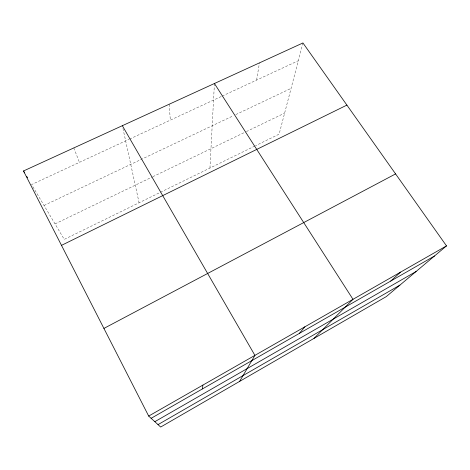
<?xml version="1.0" encoding="UTF-8"?>
<svg xmlns="http://www.w3.org/2000/svg" width="470" height="470" viewBox="0 0 470 470"><rect width="100%" height="100%" fill="white"/><g stroke="black" fill="none" stroke-linecap="round" stroke-linejoin="round"><path stroke-width="0.35" stroke-dasharray="2.35 1.76" d="M209.943 168.043L214.42 83.507M256.62 80.082L259.446 62.88M302.938 42.958L279.127 134.156L255.504 145.729M254.846 146.053L64.261 239.389L31.602 184.569L128.927 139.373M55.037 223.902L152.186 177.025M152.838 176.708L245.698 131.9M246.356 131.582L284.62 113.123M44.051 205.466L233.196 115.82M235.822 114.574L291.077 88.383M129.585 139.067L221.499 96.391M222.157 96.086L298.297 60.73M73.808 147.927L79.43 162.356M122.94 128.457L139.079 202.746M169.182 104.234L170.322 120.156"/><path stroke-width="0.7" d="M202.441 388.913L202.876 385.106M239.612 381.405L254.91 355.373L122.341 125.69M299.367 333.395L304.907 326.797M313.995 338.4L352.994 299.32L214.42 83.507M390.676 281.089L400.652 272.089M446.5 245.886L386.275 296.611L160.67 427.042L148.69 416.068L23.5 170.974L302.938 42.958L446.5 245.886L148.69 416.068M158.026 424.616L399.899 285.137M154.824 421.684L416.12 271.472M151.129 418.306L434.527 255.974M103.917 328.418L395.587 173.918M61.494 245.363L346.907 105.104M23.5 170.974L24.605 172.825M26.814 176.532L27.548 177.772"/></g></svg>
